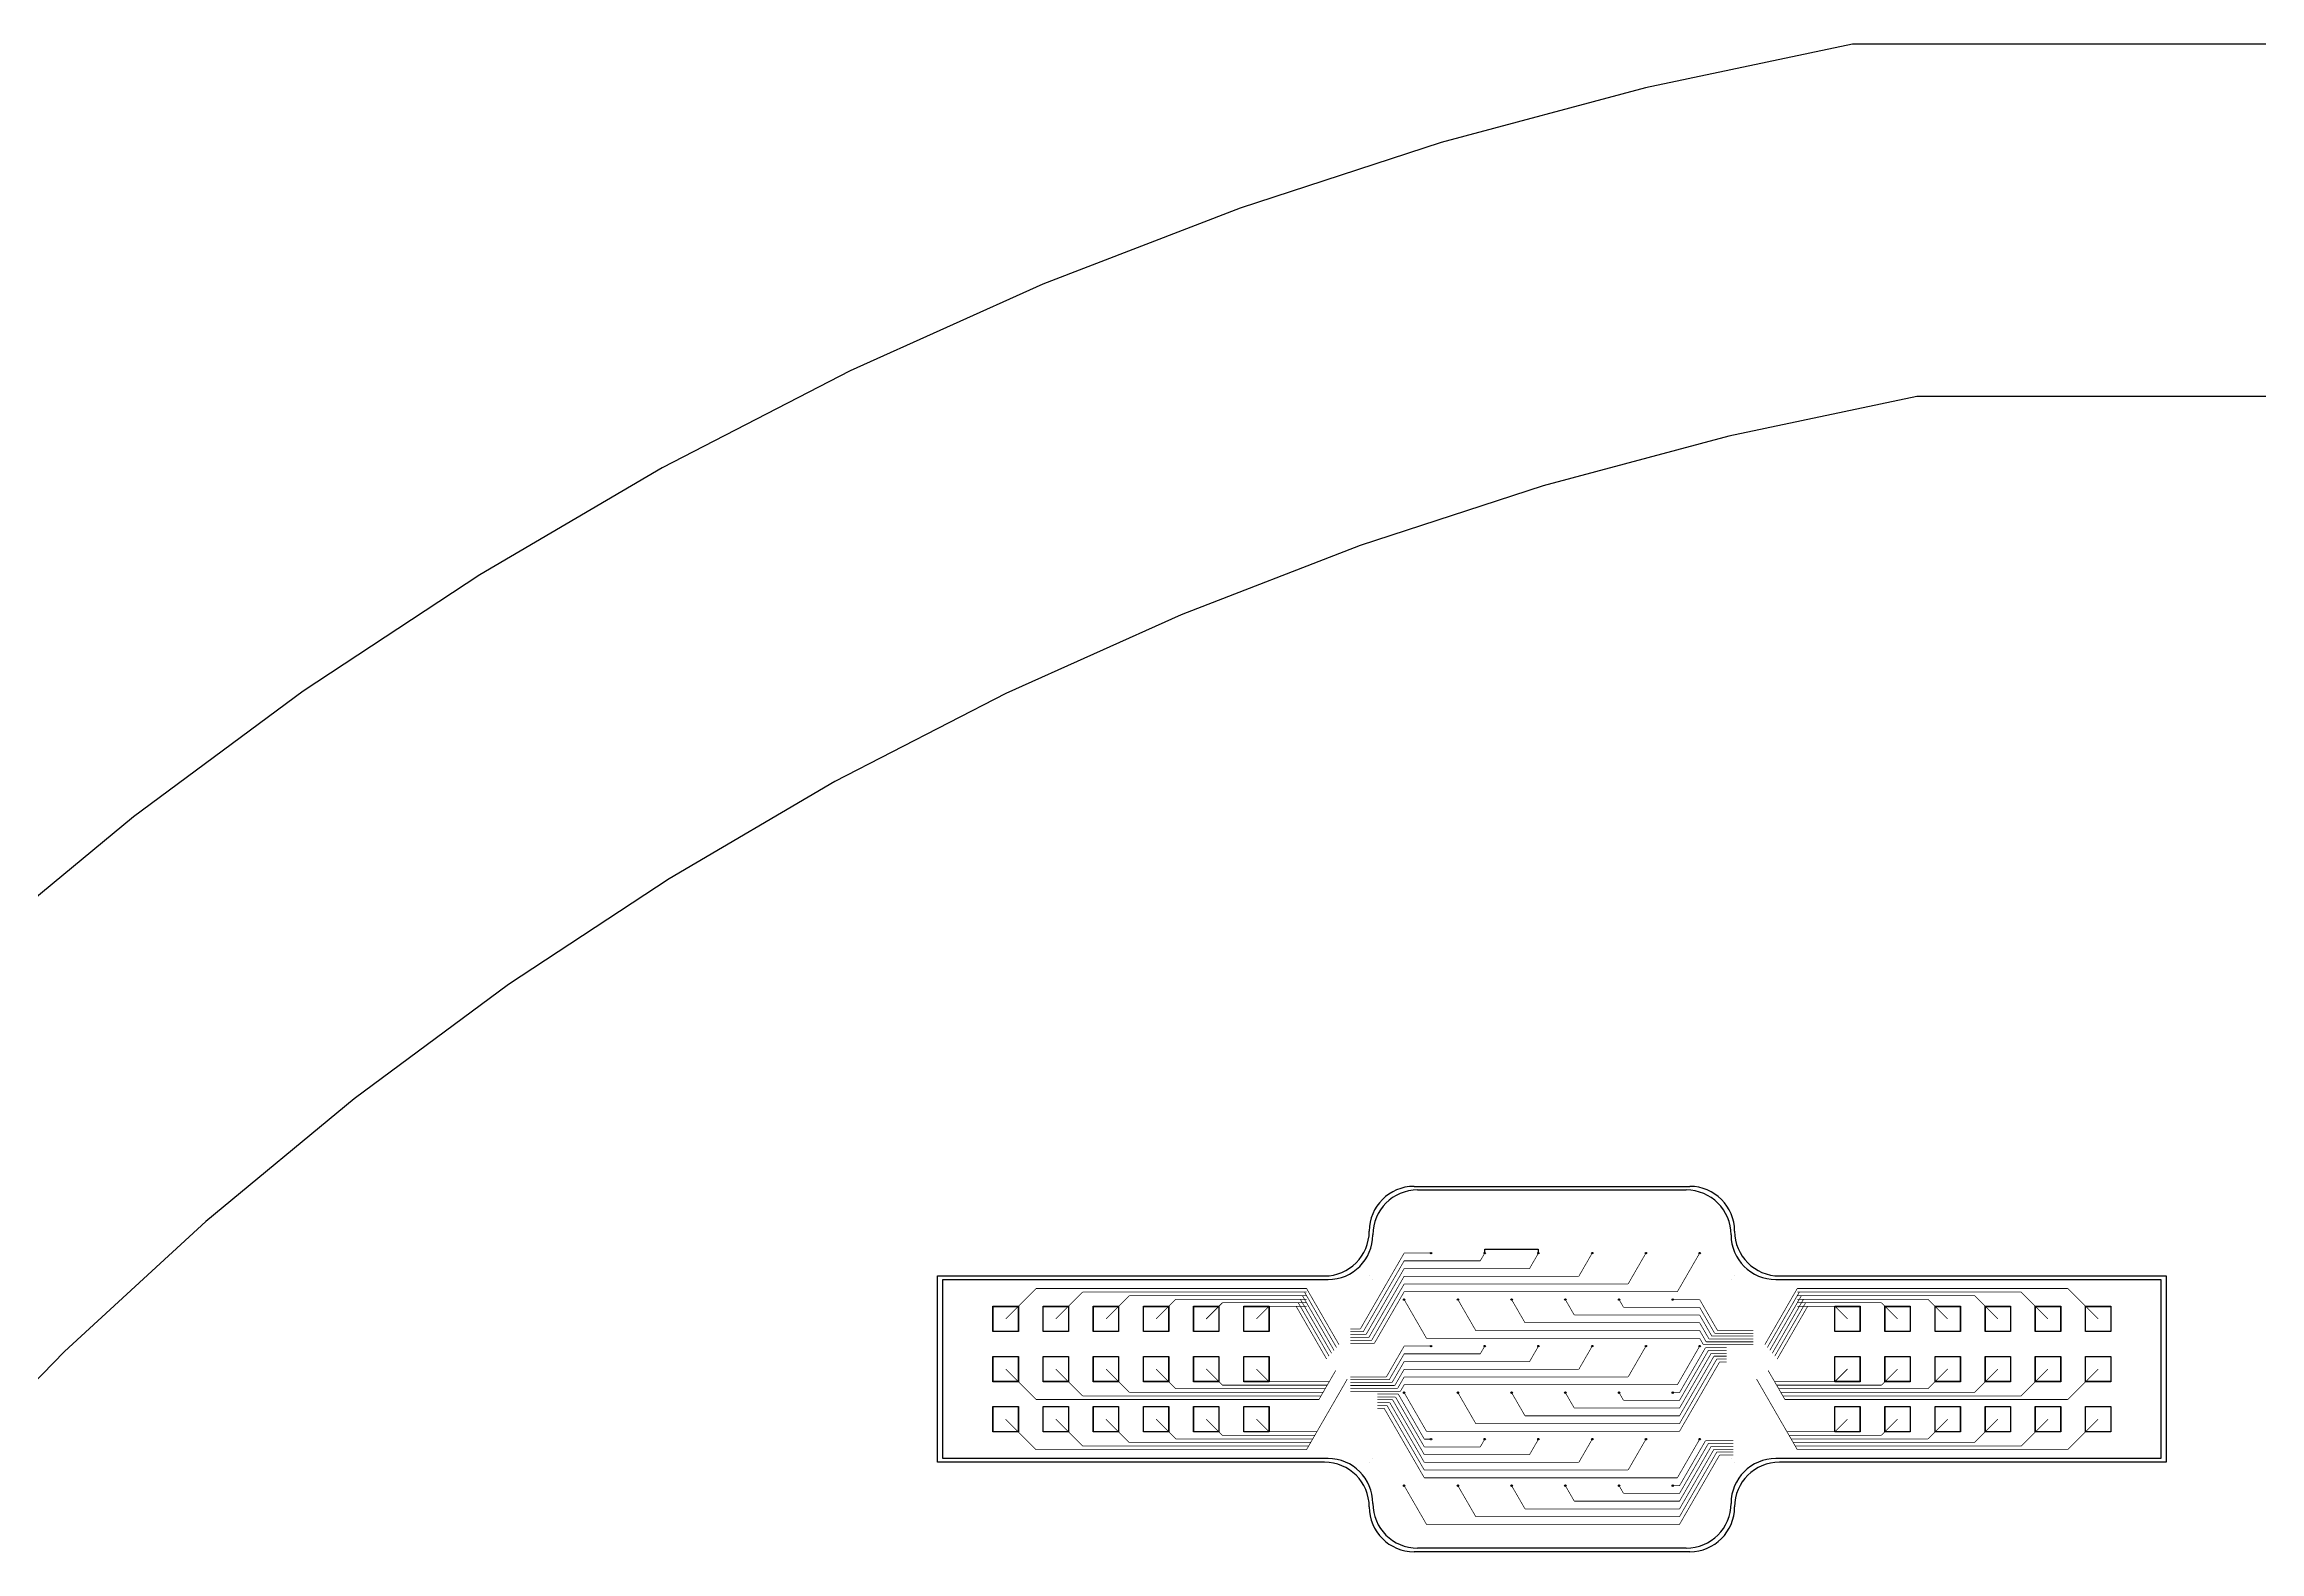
# Model space of a CAD drawing. Header units: metres. Extents: x -54999 to 54999, y -52014 to 54102.
# Drawn here: x -35137 to -4214, y 33056 to 54102 of the extents above; entities that cross this region are included whole.
import ezdxf

# ---------------------------------------------------------------- set-up
doc = ezdxf.new("R2010")
doc.units = ezdxf.units.M
for name, color, linetype in [('eDura_outline_ext', 6, 'Continuous'), ('eDura_outline_int', 6, 'Continuous'), ('etch', 3, 'Continuous'), ('metal', 4, 'Continuous'), ('wafer_ext', 8, 'Continuous'), ('wafer_int', 8, 'Continuous')]:
    doc.layers.add(name, color=color, linetype=linetype)
doc.dimstyles.get("Standard").update_dxf_attribs({"dimtxt": 2.5, "dimasz": 2.5, "dimexe": 1.25, "dimexo": 0.625, "dimtad": 1, "dimdec": 0, "dimtxsty": 'Standard', "dimcen": 2.5, "dimadec": 0, "dimazin": 0, "dimtfac": 1, "dimtmove": 0, "dimatfit": 3, "dimarcsym": 0})

# ---------------------------------------------------------------- blocks, each defined once
blk = doc.blocks.new('*D26')
at = {"color": 0, "lineweight": -2, "transparency": 16777216}
for p, q in [((-15031, 37226), (-15031, 37279)), ((-15028, 37278), (-14283, 37278)), ((-14281, 37226), (-14281, 37279))]:
    blk.add_line(p, q, dxfattribs=at)
at = {"color": 0, "transparency": 16777216}
for points in [[(-15028, 37279), (-15028, 37278), (-15031, 37278)], [(-14283, 37279), (-14283, 37278), (-14281, 37278)]]:
    blk.add_solid(points, dxfattribs=at)
at = {"layer": 'Defpoints', "color": 0, "transparency": 16777216}
for p in [(-15031, 37225), (-14281, 37278), (-14281, 37225)]:
    blk.add_point(p, dxfattribs=at)
at = {"color": 0, "transparency": 16777216, "insert": (-14656, 37280), "char_height": 2.5, "attachment_point": 5}
blk.add_mtext('750', dxfattribs=at)

msp = doc.modelspace()

# ---------------------------------------------------------------- linework, layer by layer
at = {"layer": 'eDura_outline_ext'}
for p, q in [((-16018.301, 38156.199), (-12168.301, 38156.199)), ((-22668.301, 34306.199), (-22668.301, 36906.199)), ((-22668.301, 36906.199), (-17268.301, 36906.199)), ((-16643.301, 36906.199), (-16643.301, 36906.199)), ((-11543.301, 36906.199), (-11543.301, 36906.199)), ((-10918.301, 36906.199), (-5518.301, 36906.199)), ((-5518.301, 36906.199), (-5518.301, 34306.199)), ((-17268.301, 34306.199), (-22668.301, 34306.199)), ((-16643.301, 34306.199), (-16643.301, 34306.199)), ((-11543.301, 34306.199), (-11543.301, 34306.199)), ((-5518.301, 34306.199), (-10918.301, 34306.199)), ((-12168.301, 33056.199), (-16018.301, 33056.199))]:
    msp.add_line(p, q, dxfattribs=at)
for centre, start, end in [((-16018.301, 37531.199), 90, 180), ((-12218.301, 37481.199), 0, 90), ((-17268.301, 37531.199), 270, 0), ((-10968.301, 37481.199), 180, 270), ((-17268.301, 33681.199), 0, 90), ((-10918.301, 33681.199), 90, 180), ((-16018.301, 33681.199), 180, 270), ((-12168.301, 33681.199), 270, 0)]:
    msp.add_arc(centre, 625, start, end, dxfattribs=at)
at = {"layer": 'eDura_outline_int'}
for p, q in [((-15968.301, 38106.199), (-12218.301, 38106.199)), ((-22593.301, 34356.199), (-22593.301, 36856.199)), ((-22593.301, 36856.199), (-17218.301, 36856.199)), ((-16593.301, 36856.199), (-16593.301, 36856.199)), ((-11593.301, 36856.199), (-11593.301, 36856.199)), ((-10968.301, 36856.199), (-5593.301, 36856.199)), ((-5593.301, 36856.199), (-5593.301, 34356.199)), ((-17218.301, 34356.199), (-22593.301, 34356.199)), ((-16593.301, 34356.199), (-16593.301, 34356.199)), ((-11593.301, 34356.199), (-11593.301, 34356.199)), ((-5593.301, 34356.199), (-10968.301, 34356.199)), ((-12218.301, 33106.199), (-15968.301, 33106.199))]:
    msp.add_line(p, q, dxfattribs=at)
for centre, start, end in [((-15968.301, 37481.199), 90, 180), ((-12168.301, 37531.199), 0, 90), ((-17218.301, 37481.199), 270, 0), ((-10918.301, 37531.199), 180, 270), ((-17218.301, 33731.199), 0, 90), ((-10968.301, 33731.199), 90, 180), ((-15968.301, 33731.199), 180, 270), ((-12218.301, 33731.199), 270, 0)]:
    msp.add_arc(centre, 625, start, end, dxfattribs=at)
at = {"layer": 'etch'}
for points in [[(-21893.301, 36481.199), (-21543.301, 36481.199), (-21543.301, 36131.199), (-21893.301, 36131.199), (-21893.301, 36481.199)], [(-21193.301, 36481.199), (-20843.301, 36481.199), (-20843.301, 36131.199), (-21193.301, 36131.199), (-21193.301, 36481.199)], [(-20493.301, 36481.199), (-20143.301, 36481.199), (-20143.301, 36131.199), (-20493.301, 36131.199), (-20493.301, 36481.199)], [(-19793.301, 36481.199), (-19443.301, 36481.199), (-19443.301, 36131.199), (-19793.301, 36131.199), (-19793.301, 36481.199)], [(-19093.301, 36481.199), (-18743.301, 36481.199), (-18743.301, 36131.199), (-19093.301, 36131.199), (-19093.301, 36481.199)], [(-18393.301, 36481.199), (-18043.301, 36481.199), (-18043.301, 36131.199), (-18393.301, 36131.199), (-18393.301, 36481.199)], [(-10143.301, 36481.199), (-9793.301, 36481.199), (-9793.301, 36131.199), (-10143.301, 36131.199), (-10143.301, 36481.199)], [(-9443.301, 36481.199), (-9093.301, 36481.199), (-9093.301, 36131.199), (-9443.301, 36131.199), (-9443.301, 36481.199)], [(-8743.301, 36481.199), (-8393.301, 36481.199), (-8393.301, 36131.199), (-8743.301, 36131.199), (-8743.301, 36481.199)], [(-8043.301, 36481.199), (-7693.301, 36481.199), (-7693.301, 36131.199), (-8043.301, 36131.199), (-8043.301, 36481.199)], [(-7343.301, 36481.199), (-6993.301, 36481.199), (-6993.301, 36131.199), (-7343.301, 36131.199), (-7343.301, 36481.199)], [(-6643.301, 36481.199), (-6293.301, 36481.199), (-6293.301, 36131.199), (-6643.301, 36131.199), (-6643.301, 36481.199)], [(-21893.301, 35781.199), (-21543.301, 35781.199), (-21543.301, 35431.199), (-21893.301, 35431.199), (-21893.301, 35781.199)], [(-21193.301, 35781.199), (-20843.301, 35781.199), (-20843.301, 35431.199), (-21193.301, 35431.199), (-21193.301, 35781.199)], [(-20493.301, 35781.199), (-20143.301, 35781.199), (-20143.301, 35431.199), (-20493.301, 35431.199), (-20493.301, 35781.199)], [(-19793.301, 35781.199), (-19443.301, 35781.199), (-19443.301, 35431.199), (-19793.301, 35431.199), (-19793.301, 35781.199)], [(-19093.301, 35781.199), (-18743.301, 35781.199), (-18743.301, 35431.199), (-19093.301, 35431.199), (-19093.301, 35781.199)], [(-18393.301, 35781.199), (-18043.301, 35781.199), (-18043.301, 35431.199), (-18393.301, 35431.199), (-18393.301, 35781.199)], [(-10143.301, 35781.199), (-9793.301, 35781.199), (-9793.301, 35431.199), (-10143.301, 35431.199), (-10143.301, 35781.199)], [(-9443.301, 35781.199), (-9093.301, 35781.199), (-9093.301, 35431.199), (-9443.301, 35431.199), (-9443.301, 35781.199)], [(-8743.301, 35781.199), (-8393.301, 35781.199), (-8393.301, 35431.199), (-8743.301, 35431.199), (-8743.301, 35781.199)], [(-8043.301, 35781.199), (-7693.301, 35781.199), (-7693.301, 35431.199), (-8043.301, 35431.199), (-8043.301, 35781.199)], [(-7343.301, 35781.199), (-6993.301, 35781.199), (-6993.301, 35431.199), (-7343.301, 35431.199), (-7343.301, 35781.199)], [(-6643.301, 35781.199), (-6293.301, 35781.199), (-6293.301, 35431.199), (-6643.301, 35431.199), (-6643.301, 35781.199)], [(-21893.301, 35081.199), (-21543.301, 35081.199), (-21543.301, 34731.199), (-21893.301, 34731.199), (-21893.301, 35081.199)], [(-21193.301, 35081.199), (-20843.301, 35081.199), (-20843.301, 34731.199), (-21193.301, 34731.199), (-21193.301, 35081.199)], [(-20493.301, 35081.199), (-20143.301, 35081.199), (-20143.301, 34731.199), (-20493.301, 34731.199), (-20493.301, 35081.199)], [(-19793.301, 35081.199), (-19443.301, 35081.199), (-19443.301, 34731.199), (-19793.301, 34731.199), (-19793.301, 35081.199)], [(-19093.301, 35081.199), (-18743.301, 35081.199), (-18743.301, 34731.199), (-19093.301, 34731.199), (-19093.301, 35081.199)], [(-18393.301, 35081.199), (-18043.301, 35081.199), (-18043.301, 34731.199), (-18393.301, 34731.199), (-18393.301, 35081.199)], [(-10143.301, 35081.199), (-9793.301, 35081.199), (-9793.301, 34731.199), (-10143.301, 34731.199), (-10143.301, 35081.199)], [(-9443.301, 35081.199), (-9093.301, 35081.199), (-9093.301, 34731.199), (-9443.301, 34731.199), (-9443.301, 35081.199)], [(-8743.301, 35081.199), (-8393.301, 35081.199), (-8393.301, 34731.199), (-8743.301, 34731.199), (-8743.301, 35081.199)], [(-8043.301, 35081.199), (-7693.301, 35081.199), (-7693.301, 34731.199), (-8043.301, 34731.199), (-8043.301, 35081.199)], [(-7343.301, 35081.199), (-6993.301, 35081.199), (-6993.301, 34731.199), (-7343.301, 34731.199), (-7343.301, 35081.199)], [(-6643.301, 35081.199), (-6293.301, 35081.199), (-6293.301, 34731.199), (-6643.301, 34731.199), (-6643.301, 35081.199)]]:
    msp.add_lwpolyline(points, close=True, dxfattribs=at)
for centre in [(-15780.801, 37225.44), (-15030.801, 37225.44), (-14280.801, 37225.44), (-13530.801, 37225.44), (-12780.801, 37225.44), (-12030.801, 37225.44), (-16155.801, 36575.921), (-15405.801, 36575.921), (-14655.801, 36575.921), (-13905.801, 36575.921), (-13155.801, 36575.921), (-12405.801, 36575.921), (-15780.801, 35926.402), (-15030.801, 35926.402), (-14280.801, 35926.402), (-13530.801, 35926.402), (-12780.801, 35926.402), (-12030.801, 35926.402), (-16155.801, 35276.883), (-15405.801, 35276.883), (-14655.801, 35276.883), (-13905.801, 35276.883), (-13155.801, 35276.883), (-12405.801, 35276.883), (-15780.801, 34627.364), (-15030.801, 34627.364), (-14280.801, 34627.364), (-13530.801, 34627.364), (-12780.801, 34627.364), (-12030.801, 34627.364), (-16155.801, 33977.845), (-15405.801, 33977.845), (-14655.801, 33977.845), (-13905.801, 33977.845), (-13155.801, 33977.845), (-12405.801, 33977.845)]:
    msp.add_circle(centre, 5, dxfattribs=at)
at = {"layer": 'metal'}
for points in [[(-16155.801, 37225.44, 10, 10, 0), (-16767.237, 36166.402, 10, 10, 0)], [(-16155.801, 37117.44, 10, 10, 0), (-16727.977, 36126.402, 10, 10, 0)], [(-15780.801, 37225.44, 10, 10, 0), (-16155.801, 37225.44, 10, 10, 0)], [(-15093.155, 37117.44, 10, 10, 0), (-16155.801, 37117.44, 10, 10, 0)], [(-15780.801, 37225.44, 10, 10, 0), (-15780.801, 37225.44, 10, 10, 0)], [(-15030.801, 37225.44, 10, 10, 0), (-15093.155, 37117.44, 10, 10, 0)], [(-14280.801, 37225.44, 10, 10, 0), (-14405.508, 37009.44, 10, 10, 0)], [(-13530.801, 37225.44, 10, 10, 0), (-13717.862, 36901.44, 10, 10, 0)], [(-12780.801, 37225.44, 10, 10, 0), (-13030.216, 36793.44, 10, 10, 0)], [(-12030.801, 37225.44, 10, 10, 0), (-12342.57, 36685.44, 10, 10, 0)], [(-16155.801, 37009.44, 10, 10, 0), (-16688.717, 36086.402, 10, 10, 0)], [(-16155.801, 36901.44, 10, 10, 0), (-16649.457, 36046.402, 10, 10, 0)], [(-14405.508, 37009.44, 10, 10, 0), (-16155.801, 37009.44, 10, 10, 0)], [(-13717.862, 36901.44, 10, 10, 0), (-16155.801, 36901.44, 10, 10, 0)], [(-21718.301, 36306.199, 10, 10, 0), (-21293.301, 36731.199, 10, 10, 0)], [(-21293.301, 36731.199, 10, 10, 0), (-17518.301, 36731.199, 10, 10, 0)], [(-21018.301, 36306.199, 10, 10, 0), (-20643.301, 36681.199, 10, 10, 0)], [(-20643.301, 36681.199, 10, 10, 0), (-17518.301, 36681.199, 10, 10, 0)], [(-20318.301, 36306.199, 10, 10, 0), (-19993.301, 36631.199, 10, 10, 0)], [(-19993.301, 36631.199, 10, 10, 0), (-17518.301, 36631.199, 10, 10, 0)], [(-19618.301, 36306.199, 10, 10, 0), (-19343.301, 36581.199, 10, 10, 0)], [(-19343.301, 36581.199, 10, 10, 0), (-17518.301, 36581.199, 10, 10, 0)], [(-18918.301, 36306.199, 10, 10, 0), (-18693.301, 36531.199, 10, 10, 0)], [(-18693.301, 36531.199, 10, 10, 0), (-17518.301, 36531.199, 10, 10, 0)], [(-17633.771, 36531.199, 10, 10, 0), (-17203.645, 35786.199, 10, 10, 0)], [(-17518.301, 36531.199, 10, 10, 0), (-17633.771, 36531.199, 10, 10, 0)], [(-17604.903, 36581.199, 10, 10, 0), (-17169.004, 35826.199, 10, 10, 0)], [(-17518.301, 36581.199, 10, 10, 0), (-17604.903, 36581.199, 10, 10, 0)], [(-17576.036, 36631.199, 10, 10, 0), (-17134.363, 35866.199, 10, 10, 0)], [(-17518.301, 36631.199, 10, 10, 0), (-17576.036, 36631.199, 10, 10, 0)], [(-17547.168, 36681.199, 10, 10, 0), (-17099.722, 35906.199, 10, 10, 0)], [(-17518.301, 36681.199, 10, 10, 0), (-17547.168, 36681.199, 10, 10, 0)], [(-17518.301, 36731.199, 10, 10, 0), (-17065.081, 35946.199, 10, 10, 0)], [(-17518.301, 36731.199, 10, 10, 0), (-17518.301, 36731.199, 10, 10, 0)], [(-16155.801, 36793.44, 10, 10, 0), (-16610.197, 36006.402, 10, 10, 0)], [(-16155.801, 36685.44, 10, 10, 0), (-16570.938, 35966.402, 10, 10, 0)], [(-13030.216, 36793.44, 10, 10, 0), (-16155.801, 36793.44, 10, 10, 0)], [(-12342.57, 36685.44, 10, 10, 0), (-16155.801, 36685.44, 10, 10, 0)], [(-16155.801, 36575.921, 10, 10, 0), (-15844.032, 36035.921, 10, 10, 0)], [(-15405.801, 36575.921, 10, 10, 0), (-15156.386, 36143.921, 10, 10, 0)], [(-14655.801, 36575.921, 10, 10, 0), (-14468.739, 36251.921, 10, 10, 0)], [(-13905.801, 36575.921, 10, 10, 0), (-13781.093, 36359.921, 10, 10, 0)], [(-13155.801, 36575.921, 10, 10, 0), (-13093.447, 36467.921, 10, 10, 0)], [(-12405.801, 36575.921, 10, 10, 0), (-12405.801, 36575.921, 10, 10, 0)], [(-12405.801, 36575.921, 10, 10, 0), (-12030.801, 36575.921, 10, 10, 0)], [(-12030.801, 36575.921, 10, 10, 0), (-11782.818, 36146.402, 10, 10, 0)], [(-10668.301, 36731.199, 10, 10, 0), (-11121.521, 35946.199, 10, 10, 0)], [(-10639.433, 36681.199, 10, 10, 0), (-11086.88, 35906.199, 10, 10, 0)], [(-10610.566, 36631.199, 10, 10, 0), (-11052.239, 35866.199, 10, 10, 0)], [(-10581.698, 36581.199, 10, 10, 0), (-11017.598, 35826.199, 10, 10, 0)], [(-10552.831, 36531.199, 10, 10, 0), (-10982.957, 35786.199, 10, 10, 0)], [(-6893.301, 36731.199, 10, 10, 0), (-10668.301, 36731.199, 10, 10, 0)], [(-10668.301, 36731.199, 10, 10, 0), (-10668.301, 36731.199, 10, 10, 0)], [(-7543.301, 36681.199, 10, 10, 0), (-10668.301, 36681.199, 10, 10, 0)], [(-10668.301, 36681.199, 10, 10, 0), (-10639.433, 36681.199, 10, 10, 0)], [(-8193.301, 36631.199, 10, 10, 0), (-10668.301, 36631.199, 10, 10, 0)], [(-10668.301, 36631.199, 10, 10, 0), (-10610.566, 36631.199, 10, 10, 0)], [(-8843.301, 36581.199, 10, 10, 0), (-10668.301, 36581.199, 10, 10, 0)], [(-10668.301, 36581.199, 10, 10, 0), (-10581.698, 36581.199, 10, 10, 0)], [(-9493.301, 36531.199, 10, 10, 0), (-10668.301, 36531.199, 10, 10, 0)], [(-10668.301, 36531.199, 10, 10, 0), (-10552.831, 36531.199, 10, 10, 0)], [(-9268.301, 36306.199, 10, 10, 0), (-9493.301, 36531.199, 10, 10, 0)], [(-8568.301, 36306.199, 10, 10, 0), (-8843.301, 36581.199, 10, 10, 0)], [(-7868.301, 36306.199, 10, 10, 0), (-8193.301, 36631.199, 10, 10, 0)], [(-7168.301, 36306.199, 10, 10, 0), (-7543.301, 36681.199, 10, 10, 0)], [(-6468.301, 36306.199, 10, 10, 0), (-6893.301, 36731.199, 10, 10, 0)], [(-18218.301, 36306.199, 10, 10, 0), (-18043.301, 36481.199, 10, 10, 0)], [(-18043.301, 36481.199, 10, 10, 0), (-17518.301, 36481.199, 10, 10, 0)], [(-17662.638, 36481.199, 10, 10, 0), (-17238.286, 35746.199, 10, 10, 0)], [(-17518.301, 36481.199, 10, 10, 0), (-17662.638, 36481.199, 10, 10, 0)], [(-14468.739, 36251.921, 10, 10, 0), (-12030.801, 36251.921, 10, 10, 0)], [(-13781.093, 36359.921, 10, 10, 0), (-12030.801, 36359.921, 10, 10, 0)], [(-13093.447, 36467.921, 10, 10, 0), (-12030.801, 36467.921, 10, 10, 0)], [(-12030.801, 36467.921, 10, 10, 0), (-11822.078, 36106.402, 10, 10, 0)], [(-12030.801, 36359.921, 10, 10, 0), (-11861.338, 36066.402, 10, 10, 0)], [(-12030.801, 36251.921, 10, 10, 0), (-11900.597, 36026.402, 10, 10, 0)], [(-10523.963, 36481.199, 10, 10, 0), (-10948.316, 35746.199, 10, 10, 0)], [(-10143.301, 36481.199, 10, 10, 0), (-10668.301, 36481.199, 10, 10, 0)], [(-10668.301, 36481.199, 10, 10, 0), (-10523.963, 36481.199, 10, 10, 0)], [(-9968.301, 36306.199, 10, 10, 0), (-10143.301, 36481.199, 10, 10, 0)], [(-16767.237, 36166.402, 10, 10, 0), (-16905.801, 36166.402, 10, 10, 0)], [(-16727.977, 36126.402, 10, 10, 0), (-16905.801, 36126.402, 10, 10, 0)], [(-16688.717, 36086.402, 10, 10, 0), (-16905.801, 36086.402, 10, 10, 0)], [(-16649.457, 36046.402, 10, 10, 0), (-16905.801, 36046.402, 10, 10, 0)], [(-16610.197, 36006.402, 10, 10, 0), (-16905.801, 36006.402, 10, 10, 0)], [(-16570.938, 35966.402, 10, 10, 0), (-16905.801, 35966.402, 10, 10, 0)], [(-16155.801, 35926.402, 10, 10, 0), (-16403.784, 35496.883, 10, 10, 0)], [(-15780.801, 35926.402, 10, 10, 0), (-16155.801, 35926.402, 10, 10, 0)], [(-15844.032, 36035.921, 10, 10, 0), (-12030.801, 36035.921, 10, 10, 0)], [(-15780.801, 35926.402, 10, 10, 0), (-15780.801, 35926.402, 10, 10, 0)], [(-15156.386, 36143.921, 10, 10, 0), (-12030.801, 36143.921, 10, 10, 0)], [(-15030.801, 35926.402, 10, 10, 0), (-15093.155, 35818.402, 10, 10, 0)], [(-14280.801, 35926.402, 10, 10, 0), (-14405.508, 35710.402, 10, 10, 0)], [(-13530.801, 35926.402, 10, 10, 0), (-13717.862, 35602.402, 10, 10, 0)], [(-12780.801, 35926.402, 10, 10, 0), (-13030.216, 35494.402, 10, 10, 0)], [(-12030.801, 35926.402, 10, 10, 0), (-12342.57, 35386.402, 10, 10, 0)], [(-12312.051, 35276.883, 10, 10, 0), (-11948.598, 35906.402, 10, 10, 0)], [(-12312.051, 35168.883, 10, 10, 0), (-11909.338, 35866.402, 10, 10, 0)], [(-12030.801, 36143.921, 10, 10, 0), (-11939.857, 35986.402, 10, 10, 0)], [(-12030.801, 36035.921, 10, 10, 0), (-11979.117, 35946.402, 10, 10, 0)], [(-11979.117, 35946.402, 10, 10, 0), (-11280.801, 35946.402, 10, 10, 0)], [(-11948.598, 35906.402, 10, 10, 0), (-11655.801, 35906.402, 10, 10, 0)], [(-11939.857, 35986.402, 10, 10, 0), (-11280.801, 35986.402, 10, 10, 0)], [(-11909.338, 35866.402, 10, 10, 0), (-11655.801, 35866.402, 10, 10, 0)], [(-11900.597, 36026.402, 10, 10, 0), (-11280.801, 36026.402, 10, 10, 0)], [(-11861.338, 36066.402, 10, 10, 0), (-11280.801, 36066.402, 10, 10, 0)], [(-11822.078, 36106.402, 10, 10, 0), (-11280.801, 36106.402, 10, 10, 0)], [(-11782.818, 36146.402, 10, 10, 0), (-11280.801, 36146.402, 10, 10, 0)], [(-21718.301, 35606.199, 10, 10, 0), (-21293.301, 35181.199, 10, 10, 0)], [(-21018.301, 35606.199, 10, 10, 0), (-20643.301, 35231.199, 10, 10, 0)], [(-20318.301, 35606.199, 10, 10, 0), (-19993.301, 35281.199, 10, 10, 0)], [(-19618.301, 35606.199, 10, 10, 0), (-19343.301, 35331.199, 10, 10, 0)], [(-18918.301, 35606.199, 10, 10, 0), (-18693.301, 35381.199, 10, 10, 0)], [(-18218.301, 35606.199, 10, 10, 0), (-18043.301, 35431.199, 10, 10, 0)], [(-17287.361, 35281.199, 10, 10, 0), (-17111.269, 35586.199, 10, 10, 0)], [(-16155.801, 35818.402, 10, 10, 0), (-16364.524, 35456.883, 10, 10, 0)], [(-16155.801, 35710.402, 10, 10, 0), (-16325.264, 35416.883, 10, 10, 0)], [(-16155.801, 35602.402, 10, 10, 0), (-16286.004, 35376.883, 10, 10, 0)], [(-15093.155, 35818.402, 10, 10, 0), (-16155.801, 35818.402, 10, 10, 0)], [(-14405.508, 35710.402, 10, 10, 0), (-16155.801, 35710.402, 10, 10, 0)], [(-13717.862, 35602.402, 10, 10, 0), (-16155.801, 35602.402, 10, 10, 0)], [(-12312.051, 35060.883, 10, 10, 0), (-11870.078, 35826.402, 10, 10, 0)], [(-12312.051, 34952.883, 10, 10, 0), (-11830.818, 35786.402, 10, 10, 0)], [(-12312.051, 34844.883, 10, 10, 0), (-11791.559, 35746.402, 10, 10, 0)], [(-12312.051, 34736.883, 10, 10, 0), (-11752.299, 35706.402, 10, 10, 0)], [(-11870.078, 35826.402, 10, 10, 0), (-11655.801, 35826.402, 10, 10, 0)], [(-11830.818, 35786.402, 10, 10, 0), (-11655.801, 35786.402, 10, 10, 0)], [(-11791.559, 35746.402, 10, 10, 0), (-11655.801, 35746.402, 10, 10, 0)], [(-11752.299, 35706.402, 10, 10, 0), (-11655.801, 35706.402, 10, 10, 0)], [(-10899.241, 35281.199, 10, 10, 0), (-11075.333, 35586.199, 10, 10, 0)], [(-9968.301, 35606.199, 10, 10, 0), (-10143.301, 35431.199, 10, 10, 0)], [(-9268.301, 35606.199, 10, 10, 0), (-9493.301, 35381.199, 10, 10, 0)], [(-8568.301, 35606.199, 10, 10, 0), (-8843.301, 35331.199, 10, 10, 0)], [(-7868.301, 35606.199, 10, 10, 0), (-8193.301, 35281.199, 10, 10, 0)], [(-7168.301, 35606.199, 10, 10, 0), (-7543.301, 35231.199, 10, 10, 0)], [(-6468.301, 35606.199, 10, 10, 0), (-6893.301, 35181.199, 10, 10, 0)], [(-19993.301, 35281.199, 10, 10, 0), (-17518.301, 35281.199, 10, 10, 0)], [(-19343.301, 35331.199, 10, 10, 0), (-17518.301, 35331.199, 10, 10, 0)], [(-18693.301, 35381.199, 10, 10, 0), (-17518.301, 35381.199, 10, 10, 0)], [(-18043.301, 35431.199, 10, 10, 0), (-17518.301, 35431.199, 10, 10, 0)], [(-17518.301, 35431.199, 10, 10, 0), (-17200.758, 35431.199, 10, 10, 0)], [(-17518.301, 35381.199, 10, 10, 0), (-17229.626, 35381.199, 10, 10, 0)], [(-17518.301, 35331.199, 10, 10, 0), (-17258.493, 35331.199, 10, 10, 0)], [(-17518.301, 35281.199, 10, 10, 0), (-17287.361, 35281.199, 10, 10, 0)], [(-17518.301, 34481.199, 10, 10, 0), (-17065.081, 35266.199, 10, 10, 0)], [(-17489.433, 34531.199, 10, 10, 0), (-17041.987, 35306.199, 10, 10, 0)], [(-17460.566, 34581.199, 10, 10, 0), (-17018.893, 35346.199, 10, 10, 0)], [(-17431.698, 34631.199, 10, 10, 0), (-16995.799, 35386.199, 10, 10, 0)], [(-17402.831, 34681.199, 10, 10, 0), (-16972.705, 35426.199, 10, 10, 0)], [(-17373.963, 34731.199, 10, 10, 0), (-16949.611, 35466.199, 10, 10, 0)], [(-17345.096, 35181.199, 10, 10, 0), (-17157.457, 35506.199, 10, 10, 0)], [(-17316.228, 35231.199, 10, 10, 0), (-17134.363, 35546.199, 10, 10, 0)], [(-17258.493, 35331.199, 10, 10, 0), (-17258.493, 35331.199, 10, 10, 0)], [(-17229.626, 35381.199, 10, 10, 0), (-17229.626, 35381.199, 10, 10, 0)], [(-17200.758, 35431.199, 10, 10, 0), (-17200.758, 35431.199, 10, 10, 0)], [(-16403.784, 35496.883, 10, 10, 0), (-16905.801, 35496.883, 10, 10, 0)], [(-16364.524, 35456.883, 10, 10, 0), (-16905.801, 35456.883, 10, 10, 0)], [(-16325.264, 35416.883, 10, 10, 0), (-16905.801, 35416.883, 10, 10, 0)], [(-16286.004, 35376.883, 10, 10, 0), (-16905.801, 35376.883, 10, 10, 0)], [(-16246.745, 35336.883, 10, 10, 0), (-16905.801, 35336.883, 10, 10, 0)], [(-16207.485, 35296.883, 10, 10, 0), (-16905.801, 35296.883, 10, 10, 0)], [(-16238.004, 35256.883, 10, 10, 0), (-16530.801, 35256.883, 10, 10, 0)], [(-16155.801, 35494.402, 10, 10, 0), (-16246.745, 35336.883, 10, 10, 0)], [(-15874.551, 34627.364, 10, 10, 0), (-16238.004, 35256.883, 10, 10, 0)], [(-16155.801, 35386.402, 10, 10, 0), (-16207.485, 35296.883, 10, 10, 0)], [(-13030.216, 35494.402, 10, 10, 0), (-16155.801, 35494.402, 10, 10, 0)], [(-12342.57, 35386.402, 10, 10, 0), (-16155.801, 35386.402, 10, 10, 0)], [(-16155.801, 35276.883, 10, 10, 0), (-15844.032, 34736.883, 10, 10, 0)], [(-15405.801, 35276.883, 10, 10, 0), (-15156.386, 34844.883, 10, 10, 0)], [(-14655.801, 35276.883, 10, 10, 0), (-14468.739, 34952.883, 10, 10, 0)], [(-13905.801, 35276.883, 10, 10, 0), (-13781.093, 35060.883, 10, 10, 0)], [(-13155.801, 35276.883, 10, 10, 0), (-13093.447, 35168.883, 10, 10, 0)], [(-12405.801, 35276.883, 10, 10, 0), (-12405.801, 35276.883, 10, 10, 0)], [(-12405.801, 35276.883, 10, 10, 0), (-12312.051, 35276.883, 10, 10, 0)], [(-10812.638, 34731.199, 10, 10, 0), (-11236.991, 35466.199, 10, 10, 0)], [(-10783.771, 34681.199, 10, 10, 0), (-11213.897, 35426.199, 10, 10, 0)], [(-10754.903, 34631.199, 10, 10, 0), (-11190.803, 35386.199, 10, 10, 0)], [(-10726.036, 34581.199, 10, 10, 0), (-11167.709, 35346.199, 10, 10, 0)], [(-10697.168, 34531.199, 10, 10, 0), (-11144.615, 35306.199, 10, 10, 0)], [(-10668.301, 34481.199, 10, 10, 0), (-11121.521, 35266.199, 10, 10, 0)], [(-10870.373, 35231.199, 10, 10, 0), (-11052.239, 35546.199, 10, 10, 0)], [(-10841.506, 35181.199, 10, 10, 0), (-11029.145, 35506.199, 10, 10, 0)], [(-10985.843, 35431.199, 10, 10, 0), (-10985.843, 35431.199, 10, 10, 0)], [(-10668.301, 35431.199, 10, 10, 0), (-10985.843, 35431.199, 10, 10, 0)], [(-10956.976, 35381.199, 10, 10, 0), (-10956.976, 35381.199, 10, 10, 0)], [(-10668.301, 35381.199, 10, 10, 0), (-10956.976, 35381.199, 10, 10, 0)], [(-10928.108, 35331.199, 10, 10, 0), (-10928.108, 35331.199, 10, 10, 0)], [(-10668.301, 35331.199, 10, 10, 0), (-10928.108, 35331.199, 10, 10, 0)], [(-10668.301, 35281.199, 10, 10, 0), (-10899.241, 35281.199, 10, 10, 0)], [(-10143.301, 35431.199, 10, 10, 0), (-10668.301, 35431.199, 10, 10, 0)], [(-9493.301, 35381.199, 10, 10, 0), (-10668.301, 35381.199, 10, 10, 0)], [(-8843.301, 35331.199, 10, 10, 0), (-10668.301, 35331.199, 10, 10, 0)], [(-8193.301, 35281.199, 10, 10, 0), (-10668.301, 35281.199, 10, 10, 0)], [(-21293.301, 35181.199, 10, 10, 0), (-17518.301, 35181.199, 10, 10, 0)], [(-20643.301, 35231.199, 10, 10, 0), (-17518.301, 35231.199, 10, 10, 0)], [(-17518.301, 35231.199, 10, 10, 0), (-17316.228, 35231.199, 10, 10, 0)], [(-17518.301, 35181.199, 10, 10, 0), (-17345.096, 35181.199, 10, 10, 0)], [(-16277.264, 35216.883, 10, 10, 0), (-16530.801, 35216.883, 10, 10, 0)], [(-16316.523, 35176.883, 10, 10, 0), (-16530.801, 35176.883, 10, 10, 0)], [(-16355.783, 35136.883, 10, 10, 0), (-16530.801, 35136.883, 10, 10, 0)], [(-16395.043, 35096.883, 10, 10, 0), (-16530.801, 35096.883, 10, 10, 0)], [(-16434.303, 35056.883, 10, 10, 0), (-16530.801, 35056.883, 10, 10, 0)], [(-15874.551, 34087.364, 10, 10, 0), (-16434.303, 35056.883, 10, 10, 0)], [(-15874.551, 34195.364, 10, 10, 0), (-16395.043, 35096.883, 10, 10, 0)], [(-15874.551, 34303.364, 10, 10, 0), (-16355.783, 35136.883, 10, 10, 0)], [(-15874.551, 34411.364, 10, 10, 0), (-16316.523, 35176.883, 10, 10, 0)], [(-15874.551, 34519.364, 10, 10, 0), (-16277.264, 35216.883, 10, 10, 0)], [(-14468.739, 34952.883, 10, 10, 0), (-12312.051, 34952.883, 10, 10, 0)], [(-13781.093, 35060.883, 10, 10, 0), (-12312.051, 35060.883, 10, 10, 0)], [(-13093.447, 35168.883, 10, 10, 0), (-12312.051, 35168.883, 10, 10, 0)], [(-10668.301, 35231.199, 10, 10, 0), (-10870.373, 35231.199, 10, 10, 0)], [(-10668.301, 35181.199, 10, 10, 0), (-10841.506, 35181.199, 10, 10, 0)], [(-7543.301, 35231.199, 10, 10, 0), (-10668.301, 35231.199, 10, 10, 0)], [(-6893.301, 35181.199, 10, 10, 0), (-10668.301, 35181.199, 10, 10, 0)], [(-21718.301, 34906.199, 10, 10, 0), (-21293.301, 34481.199, 10, 10, 0)], [(-21018.301, 34906.199, 10, 10, 0), (-20643.301, 34531.199, 10, 10, 0)], [(-20318.301, 34906.199, 10, 10, 0), (-19993.301, 34581.199, 10, 10, 0)], [(-19618.301, 34906.199, 10, 10, 0), (-19343.301, 34631.199, 10, 10, 0)], [(-19343.301, 34631.199, 10, 10, 0), (-17518.301, 34631.199, 10, 10, 0)], [(-18918.301, 34906.199, 10, 10, 0), (-18693.301, 34681.199, 10, 10, 0)], [(-18693.301, 34681.199, 10, 10, 0), (-17518.301, 34681.199, 10, 10, 0)], [(-18218.301, 34906.199, 10, 10, 0), (-18043.301, 34731.199, 10, 10, 0)], [(-18043.301, 34731.199, 10, 10, 0), (-17518.301, 34731.199, 10, 10, 0)], [(-17518.301, 34731.199, 10, 10, 0), (-17373.963, 34731.199, 10, 10, 0)], [(-17518.301, 34681.199, 10, 10, 0), (-17402.831, 34681.199, 10, 10, 0)], [(-17518.301, 34631.199, 10, 10, 0), (-17431.698, 34631.199, 10, 10, 0)], [(-15844.032, 34736.883, 10, 10, 0), (-12312.051, 34736.883, 10, 10, 0)], [(-15156.386, 34844.883, 10, 10, 0), (-12312.051, 34844.883, 10, 10, 0)], [(-10668.301, 34731.199, 10, 10, 0), (-10812.638, 34731.199, 10, 10, 0)], [(-10668.301, 34681.199, 10, 10, 0), (-10783.771, 34681.199, 10, 10, 0)], [(-10668.301, 34631.199, 10, 10, 0), (-10754.903, 34631.199, 10, 10, 0)], [(-10143.301, 34731.199, 10, 10, 0), (-10668.301, 34731.199, 10, 10, 0)], [(-9493.301, 34681.199, 10, 10, 0), (-10668.301, 34681.199, 10, 10, 0)], [(-8843.301, 34631.199, 10, 10, 0), (-10668.301, 34631.199, 10, 10, 0)], [(-9968.301, 34906.199, 10, 10, 0), (-10143.301, 34731.199, 10, 10, 0)], [(-9268.301, 34906.199, 10, 10, 0), (-9493.301, 34681.199, 10, 10, 0)], [(-8568.301, 34906.199, 10, 10, 0), (-8843.301, 34631.199, 10, 10, 0)], [(-7868.301, 34906.199, 10, 10, 0), (-8193.301, 34581.199, 10, 10, 0)], [(-7168.301, 34906.199, 10, 10, 0), (-7543.301, 34531.199, 10, 10, 0)], [(-6468.301, 34906.199, 10, 10, 0), (-6893.301, 34481.199, 10, 10, 0)], [(-21293.301, 34481.199, 10, 10, 0), (-17518.301, 34481.199, 10, 10, 0)], [(-20643.301, 34531.199, 10, 10, 0), (-17518.301, 34531.199, 10, 10, 0)], [(-19993.301, 34581.199, 10, 10, 0), (-17518.301, 34581.199, 10, 10, 0)], [(-17518.301, 34581.199, 10, 10, 0), (-17460.566, 34581.199, 10, 10, 0)], [(-17518.301, 34531.199, 10, 10, 0), (-17489.433, 34531.199, 10, 10, 0)], [(-17518.301, 34481.199, 10, 10, 0), (-17518.301, 34481.199, 10, 10, 0)], [(-15780.801, 34627.364, 10, 10, 0), (-15874.551, 34627.364, 10, 10, 0)], [(-15093.155, 34519.364, 10, 10, 0), (-15874.551, 34519.364, 10, 10, 0)], [(-14405.508, 34411.364, 10, 10, 0), (-15874.551, 34411.364, 10, 10, 0)], [(-15780.801, 34627.364, 10, 10, 0), (-15780.801, 34627.364, 10, 10, 0)], [(-15030.801, 34627.364, 10, 10, 0), (-15093.155, 34519.364, 10, 10, 0)], [(-14280.801, 34627.364, 10, 10, 0), (-14405.508, 34411.364, 10, 10, 0)], [(-13530.801, 34627.364, 10, 10, 0), (-13717.862, 34303.364, 10, 10, 0)], [(-12780.801, 34627.364, 10, 10, 0), (-13030.216, 34195.364, 10, 10, 0)], [(-12030.801, 34627.364, 10, 10, 0), (-12342.57, 34087.364, 10, 10, 0)], [(-12312.051, 33977.845, 10, 10, 0), (-11948.598, 34607.364, 10, 10, 0)], [(-12312.051, 33869.845, 10, 10, 0), (-11909.338, 34567.364, 10, 10, 0)], [(-12312.051, 33761.845, 10, 10, 0), (-11870.078, 34527.364, 10, 10, 0)], [(-12312.051, 33653.845, 10, 10, 0), (-11830.818, 34487.364, 10, 10, 0)], [(-12312.051, 33545.845, 10, 10, 0), (-11791.559, 34447.364, 10, 10, 0)], [(-12312.051, 33437.845, 10, 10, 0), (-11752.299, 34407.364, 10, 10, 0)], [(-11948.598, 34607.364, 10, 10, 0), (-11562.051, 34607.364, 10, 10, 0)], [(-11909.338, 34567.364, 10, 10, 0), (-11562.051, 34567.364, 10, 10, 0)], [(-11870.078, 34527.364, 10, 10, 0), (-11562.051, 34527.364, 10, 10, 0)], [(-11830.818, 34487.364, 10, 10, 0), (-11562.051, 34487.364, 10, 10, 0)], [(-11791.559, 34447.364, 10, 10, 0), (-11562.051, 34447.364, 10, 10, 0)], [(-11752.299, 34407.364, 10, 10, 0), (-11562.051, 34407.364, 10, 10, 0)], [(-10668.301, 34581.199, 10, 10, 0), (-10726.036, 34581.199, 10, 10, 0)], [(-10668.301, 34531.199, 10, 10, 0), (-10697.168, 34531.199, 10, 10, 0)], [(-8193.301, 34581.199, 10, 10, 0), (-10668.301, 34581.199, 10, 10, 0)], [(-7543.301, 34531.199, 10, 10, 0), (-10668.301, 34531.199, 10, 10, 0)], [(-6893.301, 34481.199, 10, 10, 0), (-10668.301, 34481.199, 10, 10, 0)], [(-10668.301, 34481.199, 10, 10, 0), (-10668.301, 34481.199, 10, 10, 0)], [(-13717.862, 34303.364, 10, 10, 0), (-15874.551, 34303.364, 10, 10, 0)], [(-13030.216, 34195.364, 10, 10, 0), (-15874.551, 34195.364, 10, 10, 0)], [(-12342.57, 34087.364, 10, 10, 0), (-15874.551, 34087.364, 10, 10, 0)], [(-16155.801, 33977.845, 10, 10, 0), (-15844.032, 33437.845, 10, 10, 0)], [(-15405.801, 33977.845, 10, 10, 0), (-15156.386, 33545.845, 10, 10, 0)], [(-14655.801, 33977.845, 10, 10, 0), (-14468.739, 33653.845, 10, 10, 0)], [(-13905.801, 33977.845, 10, 10, 0), (-13781.093, 33761.845, 10, 10, 0)], [(-13781.093, 33761.845, 10, 10, 0), (-12312.051, 33761.845, 10, 10, 0)], [(-13155.801, 33977.845, 10, 10, 0), (-13093.447, 33869.845, 10, 10, 0)], [(-13093.447, 33869.845, 10, 10, 0), (-12312.051, 33869.845, 10, 10, 0)], [(-12405.801, 33977.845, 10, 10, 0), (-12405.801, 33977.845, 10, 10, 0)], [(-12405.801, 33977.845, 10, 10, 0), (-12312.051, 33977.845, 10, 10, 0)], [(-15844.032, 33437.845, 10, 10, 0), (-12312.051, 33437.845, 10, 10, 0)], [(-15156.386, 33545.845, 10, 10, 0), (-12312.051, 33545.845, 10, 10, 0)], [(-14468.739, 33653.845, 10, 10, 0), (-12312.051, 33653.845, 10, 10, 0)]]:
    msp.add_lwpolyline(points, format="xyseb", dxfattribs=at)
for points in [[(-21895.801, 36483.699), (-21540.801, 36483.699), (-21540.801, 36128.699), (-21895.801, 36128.699), (-21895.801, 36483.699)], [(-21195.801, 36483.699), (-20840.801, 36483.699), (-20840.801, 36128.699), (-21195.801, 36128.699), (-21195.801, 36483.699)], [(-20495.801, 36483.699), (-20140.801, 36483.699), (-20140.801, 36128.699), (-20495.801, 36128.699), (-20495.801, 36483.699)], [(-19795.801, 36483.699), (-19440.801, 36483.699), (-19440.801, 36128.699), (-19795.801, 36128.699), (-19795.801, 36483.699)], [(-19095.801, 36483.699), (-18740.801, 36483.699), (-18740.801, 36128.699), (-19095.801, 36128.699), (-19095.801, 36483.699)], [(-18395.801, 36483.699), (-18040.801, 36483.699), (-18040.801, 36128.699), (-18395.801, 36128.699), (-18395.801, 36483.699)], [(-10145.801, 36483.699), (-9790.801, 36483.699), (-9790.801, 36128.699), (-10145.801, 36128.699), (-10145.801, 36483.699)], [(-9445.801, 36483.699), (-9090.801, 36483.699), (-9090.801, 36128.699), (-9445.801, 36128.699), (-9445.801, 36483.699)], [(-8745.801, 36483.699), (-8390.801, 36483.699), (-8390.801, 36128.699), (-8745.801, 36128.699), (-8745.801, 36483.699)], [(-8045.801, 36483.699), (-7690.801, 36483.699), (-7690.801, 36128.699), (-8045.801, 36128.699), (-8045.801, 36483.699)], [(-7345.801, 36483.699), (-6990.801, 36483.699), (-6990.801, 36128.699), (-7345.801, 36128.699), (-7345.801, 36483.699)], [(-6645.801, 36483.699), (-6290.801, 36483.699), (-6290.801, 36128.699), (-6645.801, 36128.699), (-6645.801, 36483.699)], [(-21895.801, 35783.699), (-21540.801, 35783.699), (-21540.801, 35428.699), (-21895.801, 35428.699), (-21895.801, 35783.699)], [(-21195.801, 35783.699), (-20840.801, 35783.699), (-20840.801, 35428.699), (-21195.801, 35428.699), (-21195.801, 35783.699)], [(-20495.801, 35783.699), (-20140.801, 35783.699), (-20140.801, 35428.699), (-20495.801, 35428.699), (-20495.801, 35783.699)], [(-19795.801, 35783.699), (-19440.801, 35783.699), (-19440.801, 35428.699), (-19795.801, 35428.699), (-19795.801, 35783.699)], [(-19095.801, 35783.699), (-18740.801, 35783.699), (-18740.801, 35428.699), (-19095.801, 35428.699), (-19095.801, 35783.699)], [(-18395.801, 35783.699), (-18040.801, 35783.699), (-18040.801, 35428.699), (-18395.801, 35428.699), (-18395.801, 35783.699)], [(-10145.801, 35783.699), (-9790.801, 35783.699), (-9790.801, 35428.699), (-10145.801, 35428.699), (-10145.801, 35783.699)], [(-9445.801, 35783.699), (-9090.801, 35783.699), (-9090.801, 35428.699), (-9445.801, 35428.699), (-9445.801, 35783.699)], [(-8745.801, 35783.699), (-8390.801, 35783.699), (-8390.801, 35428.699), (-8745.801, 35428.699), (-8745.801, 35783.699)], [(-8045.801, 35783.699), (-7690.801, 35783.699), (-7690.801, 35428.699), (-8045.801, 35428.699), (-8045.801, 35783.699)], [(-7345.801, 35783.699), (-6990.801, 35783.699), (-6990.801, 35428.699), (-7345.801, 35428.699), (-7345.801, 35783.699)], [(-6645.801, 35783.699), (-6290.801, 35783.699), (-6290.801, 35428.699), (-6645.801, 35428.699), (-6645.801, 35783.699)], [(-21895.801, 35083.699), (-21540.801, 35083.699), (-21540.801, 34728.699), (-21895.801, 34728.699), (-21895.801, 35083.699)], [(-21195.801, 35083.699), (-20840.801, 35083.699), (-20840.801, 34728.699), (-21195.801, 34728.699), (-21195.801, 35083.699)], [(-20495.801, 35083.699), (-20140.801, 35083.699), (-20140.801, 34728.699), (-20495.801, 34728.699), (-20495.801, 35083.699)], [(-19795.801, 35083.699), (-19440.801, 35083.699), (-19440.801, 34728.699), (-19795.801, 34728.699), (-19795.801, 35083.699)], [(-19095.801, 35083.699), (-18740.801, 35083.699), (-18740.801, 34728.699), (-19095.801, 34728.699), (-19095.801, 35083.699)], [(-18395.801, 35083.699), (-18040.801, 35083.699), (-18040.801, 34728.699), (-18395.801, 34728.699), (-18395.801, 35083.699)], [(-10145.801, 35083.699), (-9790.801, 35083.699), (-9790.801, 34728.699), (-10145.801, 34728.699), (-10145.801, 35083.699)], [(-9445.801, 35083.699), (-9090.801, 35083.699), (-9090.801, 34728.699), (-9445.801, 34728.699), (-9445.801, 35083.699)], [(-8745.801, 35083.699), (-8390.801, 35083.699), (-8390.801, 34728.699), (-8745.801, 34728.699), (-8745.801, 35083.699)], [(-8045.801, 35083.699), (-7690.801, 35083.699), (-7690.801, 34728.699), (-8045.801, 34728.699), (-8045.801, 35083.699)], [(-7345.801, 35083.699), (-6990.801, 35083.699), (-6990.801, 34728.699), (-7345.801, 34728.699), (-7345.801, 35083.699)], [(-6645.801, 35083.699), (-6290.801, 35083.699), (-6290.801, 34728.699), (-6645.801, 34728.699), (-6645.801, 35083.699)]]:
    msp.add_lwpolyline(points, close=True, dxfattribs=at)
for centre in [(-15780.801, 37225.44), (-15030.801, 37225.44), (-14280.801, 37225.44), (-13530.801, 37225.44), (-12780.801, 37225.44), (-12030.801, 37225.44), (-16155.801, 36575.921), (-15405.801, 36575.921), (-14655.801, 36575.921), (-13905.801, 36575.921), (-13155.801, 36575.921), (-12405.801, 36575.921), (-15780.801, 35926.402), (-15030.801, 35926.402), (-14280.801, 35926.402), (-13530.801, 35926.402), (-12780.801, 35926.402), (-12030.801, 35926.402), (-16155.801, 35276.883), (-15405.801, 35276.883), (-14655.801, 35276.883), (-13905.801, 35276.883), (-13155.801, 35276.883), (-12405.801, 35276.883), (-15780.801, 34627.364), (-15030.801, 34627.364), (-14280.801, 34627.364), (-13530.801, 34627.364), (-12780.801, 34627.364), (-12030.801, 34627.364), (-16155.801, 33977.845), (-15405.801, 33977.845), (-14655.801, 33977.845), (-13905.801, 33977.845), (-13155.801, 33977.845), (-12405.801, 33977.845)]:
    msp.add_circle(centre, 10, dxfattribs=at)
at = {"layer": 'wafer_ext'}
msp.add_lwpolyline([(9900, 54101.664), (-9900, 54101.664), (-9900, 54101.664), (-12787.73, 53492.747), (-15638.642, 52729.81), (-18444.525, 51815.051), (-21197.302, 50751.102), (-23889.047, 49541.028), (-26512.008, 48188.312), (-29058.634, 46696.85), (-31521.594, 45070.935), (-33893.794, 43315.248), (-36168.405, 41434.846)], dxfattribs=at)
at = {"layer": 'wafer_int'}
msp.add_lwpolyline([(9000, 49183.331), (-9000, 49183.331), (-9000, 49183.331), (-11625.21, 48629.77), (-14216.947, 47936.191), (-16767.75, 47104.592), (-19270.275, 46137.366), (-21717.315, 45037.298), (-24101.825, 43807.557), (-26416.94, 42451.681), (-28655.994, 40973.577), (-30812.54, 39377.499), (-32880.368, 37668.042), (-34853.525, 35850.13), (-36726.33, 33928.995)], dxfattribs=at)

# ---------------------------------------------------------------- dimensions: what is measured, and where the dimension line sits
dim = msp.add_linear_dim(base=(-14280.801, 37278.231), p1=(-15030.801, 37225.44), p2=(-14280.801, 37225.44), dimstyle='Standard', override={"dimdec": 2, "dimtxsty": 'Standard', "dimfxl": 1})
dim.commit()
dim.dimension.update_dxf_attribs({"geometry": '*D26', "text_midpoint": (-14655.801, 37280.106)})

doc.saveas('drawing.dxf')
